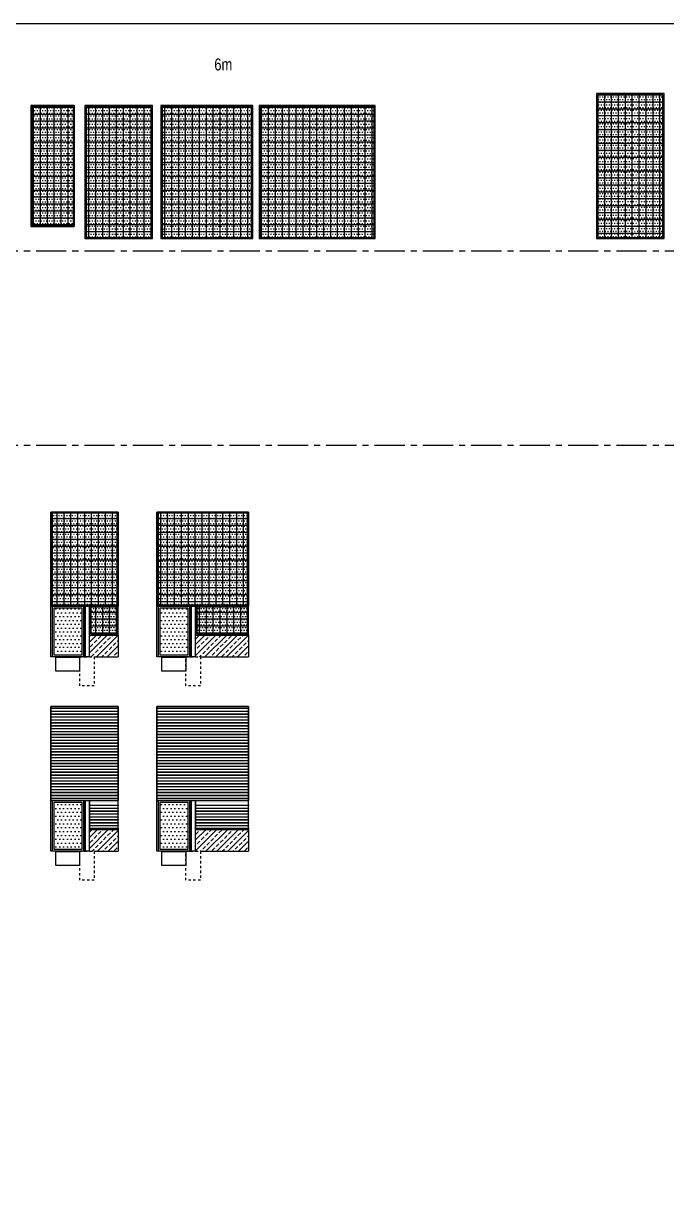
# Model space of a CAD drawing. Header units: metres. Extents: x -21 to 591, y -28 to 288.
# Drawn here: x 396.3 to 422.9, y 239.29 to 287.64 of the extents above; entities that cross this region are included whole.
import ezdxf

# ---------------------------------------------------------------- set-up
doc = ezdxf.new("R2010")
doc.units = ezdxf.units.M
doc.linetypes.add('CENTER', pattern=[2, 1.25, -0.25, 0.25, -0.25])
doc.linetypes.add('DASHED', pattern=[0.75, 0.5, -0.25])
doc.layers.add('m_panele', color=7, linetype='Continuous')
doc.styles.add('CDMSTYLE', font='CDMSIMPL', dxfattribs={"width": 0.8, "bigfont": 'CDMBIGPL'})
pattern_1 = [(90, (0.1, 1), (-0.28575, 6e-17), []), (180, (0.1, 1), (-6e-17, -0.28575), [])]
pattern_2 = [(0, (0.1, 1), (0.0555625, 0.111125), [0, -0.111125])]
pattern_3 = [(45, (-151.2667, -223.5827), (-0.2245064, 0.2245064), []), (45, (-151.0422, -223.5827), (-0.2245064, 0.2245064), [0.15875, -0.079375])]
pattern_4 = [(90, (0.1, 0.41), (-0.28575, 6e-17), []), (180, (0.1, 0.41), (-6e-17, -0.28575), [])]
pattern_5 = [(0, (0.1, 0.41), (0.0555625, 0.111125), [0, -0.111125])]
pattern_6 = [(90, (-1.5, 1.71), (-0.28575, 6e-17), []), (180, (-1.5, 1.71), (-6e-17, -0.28575), [])]
pattern_7 = [(0, (-1.5, 1.71), (0.0555625, 0.111125), [0, -0.111125])]
pattern_8 = [(0, (-147.98, -221.39), (0.079375, 0.15875), [0, -0.15875])]

# ---------------------------------------------------------------- blocks, each defined once
blk = doc.blocks.new('P_3_6_1')
at = {"layer": 'm_panele'}
h = blk.add_hatch(color=251, dxfattribs=at)
h.paths.add_polyline_path([(2.9, 6), (0.1, 6), (0.1, 0.5), (2.9, 0.5)])
h.paths.add_polyline_path([(0.15, 0.55), (0.15, 5.95), (2.85, 5.95), (2.85, 0.55)], flags=16)
h = blk.add_hatch(dxfattribs=at)
h.set_pattern_fill('ANSI37', color=251, scale=0.09, angle=45, style=0)
h.set_pattern_definition(pattern_1)
h.paths.add_polyline_path([(2.85, 0.55), (2.85, 5.95), (0.15, 5.95), (0.15, 0.55)])
h = blk.add_hatch(dxfattribs=at)
h.set_pattern_fill('DOTS', color=95, scale=0.07, style=0)
h.set_pattern_definition(pattern_2)
h.paths.add_polyline_path([(2.85, 0.55), (2.85, 5.95), (0.15, 5.95), (0.15, 0.55)])
at = {"layer": 'm_panele', "color": 251}
blk.add_lwpolyline([(0.1, 0.5), (2.9, 0.5), (2.9, 6), (0.1, 6), (0.1, 0.5)], dxfattribs=at)
blk.add_lwpolyline([(0.15, 0.55), (2.85, 0.55), (2.85, 5.95), (0.15, 5.95)], close=True, dxfattribs=at)
blk = doc.blocks.new('P_4_6_1')
at = {"layer": 'm_panele'}
h = blk.add_hatch(color=251, dxfattribs=at)
h.paths.add_polyline_path([(3.9, 6), (0.1, 6), (0.1, 0.5), (3.9, 0.5)])
h.paths.add_polyline_path([(0.15, 0.55), (0.15, 5.95), (3.85, 5.95), (3.85, 0.55)], flags=16)
h = blk.add_hatch(dxfattribs=at)
h.set_pattern_fill('ANSI37', color=251, scale=0.09, angle=45, style=0)
h.set_pattern_definition(pattern_1)
h.paths.add_polyline_path([(3.85, 5.95), (0.15, 5.95), (0.15, 0.55), (3.85, 0.55)])
h = blk.add_hatch(dxfattribs=at)
h.set_pattern_fill('DOTS', color=95, scale=0.07, style=0)
h.set_pattern_definition(pattern_2)
h.paths.add_polyline_path([(3.85, 5.95), (0.15, 5.95), (0.15, 0.55), (3.85, 0.55)])
at = {"layer": 'm_panele', "color": 251}
blk.add_lwpolyline([(0.1, 0.5), (3.9, 0.5), (3.9, 6), (0.1, 6), (0.1, 0.5)], dxfattribs=at)
blk.add_lwpolyline([(0.15, 0.55), (3.85, 0.55), (3.85, 5.95), (0.15, 5.95)], close=True, dxfattribs=at)
blk = doc.blocks.new('P_5_6_1')
at = {"layer": 'm_panele'}
h = blk.add_hatch(color=251, dxfattribs=at)
h.paths.add_polyline_path([(4.9, 6), (0.1, 6), (0.1, 0.5), (4.9, 0.5)])
h.paths.add_polyline_path([(4.85, 0.55), (0.15, 0.55), (0.15, 5.95), (4.85, 5.95)], flags=16)
h = blk.add_hatch(dxfattribs=at)
h.set_pattern_fill('ANSI37', color=251, scale=0.09, angle=45, style=0)
h.set_pattern_definition(pattern_1)
h.paths.add_polyline_path([(4.85, 5.95), (3.85, 5.95), (3.85, 0.55), (4.85, 0.55)])
h.paths.add_polyline_path([(3.85, 5.95), (0.15, 5.95), (0.15, 0.55), (3.85, 0.55)])
h = blk.add_hatch(dxfattribs=at)
h.set_pattern_fill('DOTS', color=95, scale=0.07, style=0)
h.set_pattern_definition(pattern_2)
h.paths.add_polyline_path([(4.85, 5.95), (3.85, 5.95), (3.85, 0.55), (4.85, 0.55)])
h.paths.add_polyline_path([(3.85, 5.95), (0.15, 5.95), (0.15, 0.55), (3.85, 0.55)])
at = {"layer": 'm_panele', "color": 251}
blk.add_lwpolyline([(0.1, 0.5), (4.9, 0.5), (4.9, 6), (0.1, 6), (0.1, 0.5)], dxfattribs=at)
blk.add_lwpolyline([(0.15, 0.55), (4.85, 0.55), (4.85, 5.95), (0.15, 5.95)], close=True, dxfattribs=at)
blk = doc.blocks.new('P_2_6_1')
at = {"layer": 'm_panele'}
h = blk.add_hatch(color=251, dxfattribs=at)
h.paths.add_polyline_path([(1.9, 6), (0.1, 6), (0.1, 1), (1.9, 1)])
h.paths.add_polyline_path([(0.15, 1.05), (0.15, 5.95), (1.85, 5.95), (1.85, 1.05)], flags=16)
h = blk.add_hatch(dxfattribs=at)
h.set_pattern_fill('DOTS', color=95, scale=0.07, style=0)
h.set_pattern_definition([(0, (0.1, 1), (0.0555625, 0.111125), [0, -0.111125])])
h.paths.add_polyline_path([(1.85, 5.95), (0.15, 5.95), (0.15, 1.05), (1.85, 1.05)])
h = blk.add_hatch(dxfattribs=at)
h.set_pattern_fill('ANSI37', color=251, scale=0.09, angle=45, style=0)
h.set_pattern_definition([(90, (0.1, 1), (-0.28575, 6e-17), []), (180, (0.1, 1), (-6e-17, -0.28575), [])])
h.paths.add_polyline_path([(1.85, 5.95), (0.15, 5.95), (0.15, 1.05), (1.85, 1.05)])
at = {"layer": 'm_panele', "color": 251}
for p, q in [((1.85, 5.95), (0.15, 5.95)), ((0.15, 5.95), (0.15, 1.05)), ((1.85, 5.95), (1.85, 1.05)), ((1.9, 6), (1.9, 1)), ((0.15, 1.05), (1.85, 1.05))]:
    blk.add_line(p, q, dxfattribs=at)
for points in [[(1.9, 6), (0.1, 6), (0.1, 1)], [(0.1, 1), (1.9, 1)]]:
    blk.add_lwpolyline(points, dxfattribs=at)
blk = doc.blocks.new('DZ_3_6_1')
at = {"layer": 'm_panele'}
h = blk.add_hatch(color=251, dxfattribs=at)
h.paths.add_polyline_path([(2.892, 6), (0.1, 6), (0.1, 2.11), (2.892, 2.11)])
h.paths.add_polyline_path([(2.842, 2.16), (0.15, 2.16), (0.15, 5.95), (2.842, 5.95)], flags=16)
h = blk.add_hatch(dxfattribs=at)
h.set_pattern_fill('ANSI37', color=251, scale=0.09, angle=45, style=0)
h.set_pattern_definition(pattern_6)
h.paths.add_polyline_path([(2.842, 5.95), (0.15, 5.95), (0.15, 2.16), (2.842, 2.16)])
h = blk.add_hatch(dxfattribs=at)
h.set_pattern_fill('DOTS', color=95, scale=0.07, style=0)
h.set_pattern_definition(pattern_7)
h.paths.add_polyline_path([(2.842, 5.95), (0.15, 5.95), (0.15, 2.16), (2.842, 2.16)])
at = {"layer": 'm_panele', "linetype": 'Continuous', "lineweight": 25}
h = blk.add_hatch(dxfattribs=at)
h.set_pattern_fill('DOTS', color=95, scale=0.1)
h.set_pattern_definition(pattern_8)
h.paths.add_polyline_path([(1.385, 2.04), (0.235, 2.04), (0.235, 1.13), (1.385, 1.13)])
h.paths.add_polyline_path([(1.385, 1.06), (0.235, 1.06), (0.235, 0.08), (1.385, 0.08)])
at = {"layer": 'm_panele'}
h = blk.add_hatch(color=251, dxfattribs=at)
h.paths.add_polyline_path([(2.892, 2.11), (1.7, 2.11), (1.7, 0.91), (2.892, 0.91)])
h.paths.add_polyline_path([(2.842, 0.96), (1.75, 0.96), (1.75, 2.06), (2.842, 2.06)], flags=16)
h = blk.add_hatch(dxfattribs=at)
h.set_pattern_fill('ANSI37', color=251, scale=0.09, angle=45, style=0)
h.set_pattern_definition(pattern_4)
h.paths.add_polyline_path([(2.842, 2.06), (1.75, 2.06), (1.75, 0.96), (2.842, 0.96)])
h = blk.add_hatch(dxfattribs=at)
h.set_pattern_fill('DOTS', color=95, scale=0.07, style=0)
h.set_pattern_definition(pattern_5)
h.paths.add_polyline_path([(2.842, 2.06), (1.75, 2.06), (1.75, 0.96), (2.842, 0.96)])
h = blk.add_hatch(dxfattribs=at)
h.set_pattern_fill('ANSI33', color=8, scale=0.05, style=0)
h.set_pattern_definition(pattern_3)
h.paths.add_polyline_path([(2.892, 0.91), (1.7, 0.91), (1.7, 0.01), (1.238, 0.01), (4.03, 0.01), (2.892, 0.01)])
at = {"layer": 'm_panele', "color": 8, "lineweight": 25}
blk.add_line((2.892, 0.91), (2.892, 0.01), dxfattribs=at)
at = {"layer": 'm_panele', "color": 8}
blk.add_line((1.9, 0.01), (2.892, 0.01), dxfattribs=at)
blk.add_line((1.9, 0.01), (2.892, 0.01), dxfattribs=at)
at = {"layer": 'm_panele', "color": 251}
for points in [[(0.1, 2.11), (2.892, 2.11), (2.892, 6), (0.1, 6), (0.1, 2.11)], [(1.7, 0.91), (2.892, 0.91), (2.892, 2.11), (1.7, 2.11), (1.7, 0.91)]]:
    blk.add_lwpolyline(points, dxfattribs=at)
for points in [[(0.1, 6), (2.892, 6), (2.892, 2.11), (0.1, 2.11)], [(0.15, 2.16), (2.842, 2.16), (2.842, 5.95), (0.15, 5.95)], [(1.75, 0.96), (2.842, 0.96), (2.842, 2.06), (1.75, 2.06)]]:
    blk.add_lwpolyline(points, close=True, dxfattribs=at)
at = {"layer": 'm_panele', "color": 1, "linetype": 'Continuous', "lineweight": 25}
for points in [[(0.1, 2.11), (1.52, 2.11), (1.52, 0.01), (0.1, 0.01)], [(0.165, 2.11), (1.455, 2.11), (1.455, 0.01), (0.165, 0.01)], [(0.235, 2.04), (1.385, 2.04), (1.385, 0.08), (0.235, 0.08)], [(1.455, 0.01), (1.52, 0.01), (1.52, 2.11), (1.455, 2.11)], [(1.52, 2.11), (1.68, 2.11), (1.68, 0.01), (1.52, 0.01)], [(0.31, 0), (1.29, 0), (1.29, -0.58), (0.31, -0.58)]]:
    blk.add_lwpolyline(points, close=True, dxfattribs=at)
at = {"layer": 'm_panele', "color": 1, "linetype": 'DASHED', "ltscale": 0.005}
blk.add_lwpolyline([(1.3, 0.01), (1.9, 0.01), (1.9, -1.19), (1.3, -1.19)], close=True, dxfattribs=at)
blk = doc.blocks.new('DZ_3_6_2')
at = {"layer": 'm_panele'}
for points in [[(2.892, 5.91), (2.892, 5.93), (0.1, 5.93), (0.1, 5.91)], [(2.892, 5.79), (2.892, 5.81), (0.1, 5.81), (0.1, 5.79)], [(2.892, 5.67), (2.892, 5.69), (0.1, 5.69), (0.1, 5.67)], [(2.892, 5.55), (2.892, 5.57), (0.1, 5.57), (0.1, 5.55)], [(2.892, 5.43), (2.892, 5.45), (0.1, 5.45), (0.1, 5.43)], [(2.892, 5.31), (2.892, 5.33), (0.1, 5.33), (0.1, 5.31)], [(2.892, 5.19), (2.892, 5.21), (0.1, 5.21), (0.1, 5.19)], [(2.892, 5.07), (2.892, 5.09), (0.1, 5.09), (0.1, 5.07)], [(2.892, 4.95), (2.892, 4.97), (0.1, 4.97), (0.1, 4.95)], [(2.892, 4.83), (2.892, 4.85), (0.1, 4.85), (0.1, 4.83)], [(2.892, 4.71), (2.892, 4.73), (0.1, 4.73), (0.1, 4.71)], [(2.892, 4.59), (2.892, 4.61), (0.1, 4.61), (0.1, 4.59)], [(2.892, 4.47), (2.892, 4.49), (0.1, 4.49), (0.1, 4.47)], [(2.892, 4.35), (2.892, 4.37), (0.1, 4.37), (0.1, 4.35)], [(2.892, 4.23), (2.892, 4.25), (0.1, 4.25), (0.1, 4.23)], [(2.892, 4.11), (2.892, 4.13), (0.1, 4.13), (0.1, 4.11)], [(2.892, 3.99), (2.892, 4.01), (0.1, 4.01), (0.1, 3.99)], [(2.892, 3.87), (2.892, 3.89), (0.1, 3.89), (0.1, 3.87)], [(2.892, 3.75), (2.892, 3.77), (0.1, 3.77), (0.1, 3.75)], [(2.892, 3.63), (2.892, 3.65), (0.1, 3.65), (0.1, 3.63)], [(2.892, 3.51), (2.892, 3.53), (0.1, 3.53), (0.1, 3.51)], [(2.892, 3.39), (2.892, 3.41), (0.1, 3.41), (0.1, 3.39)], [(2.892, 3.27), (2.892, 3.29), (0.1, 3.29), (0.1, 3.27)], [(2.892, 3.15), (2.892, 3.17), (0.1, 3.17), (0.1, 3.15)], [(2.892, 3.03), (2.892, 3.05), (0.1, 3.05), (0.1, 3.03)], [(2.892, 2.91), (2.892, 2.93), (0.1, 2.93), (0.1, 2.91)], [(2.892, 2.79), (2.892, 2.81), (0.1, 2.81), (0.1, 2.79)], [(2.892, 2.67), (2.892, 2.69), (0.1, 2.69), (0.1, 2.67)], [(2.892, 2.55), (2.892, 2.57), (0.1, 2.57), (0.1, 2.55)], [(2.892, 2.43), (2.892, 2.45), (0.1, 2.45), (0.1, 2.43)], [(2.892, 2.31), (2.892, 2.33), (0.1, 2.33), (0.1, 2.31)], [(2.892, 2.19), (2.892, 2.21), (0.1, 2.21), (0.1, 2.19)], [(2.892, 2.02), (2.892, 2.04), (1.7, 2.04), (1.7, 2.02)], [(2.892, 1.9), (2.892, 1.92), (1.7, 1.92), (1.7, 1.9)], [(2.892, 1.78), (2.892, 1.8), (1.7, 1.8), (1.7, 1.78)], [(2.892, 1.66), (2.892, 1.68), (1.7, 1.68), (1.7, 1.66)], [(2.892, 1.54), (2.892, 1.56), (1.7, 1.56), (1.7, 1.54)], [(2.892, 1.42), (2.892, 1.44), (1.7, 1.44), (1.7, 1.42)], [(2.892, 1.3), (2.892, 1.32), (1.7, 1.32), (1.7, 1.3)], [(2.892, 1.18), (2.892, 1.2), (1.7, 1.2), (1.7, 1.18)], [(2.892, 1.06), (2.892, 1.08), (1.7, 1.08), (1.7, 1.06)], [(2.892, 0.94), (2.892, 0.96), (1.7, 0.96), (1.7, 0.94)]]:
    blk.add_hatch(color=7, dxfattribs=at).paths.add_polyline_path(points)
at = {"layer": 'm_panele', "linetype": 'Continuous', "lineweight": 25}
h = blk.add_hatch(dxfattribs=at)
h.set_pattern_fill('DOTS', color=95, scale=0.1)
h.set_pattern_definition(pattern_8)
h.paths.add_polyline_path([(1.385, 2.04), (0.235, 2.04), (0.235, 1.13), (1.385, 1.13)])
h.paths.add_polyline_path([(1.385, 1.06), (0.235, 1.06), (0.235, 0.08), (1.385, 0.08)])
at = {"layer": 'm_panele'}
h = blk.add_hatch(dxfattribs=at)
h.set_pattern_fill('ANSI33', color=8, scale=0.05, style=0)
h.set_pattern_definition(pattern_3)
h.paths.add_polyline_path([(2.892, 0.91), (1.7, 0.91), (1.7, 0.01), (1.9, 0.01), (4.692, 0.01), (2.892, 0.01)])
at = {"layer": 'm_panele', "color": 8, "lineweight": 25}
blk.add_line((2.892, 0.91), (2.892, 0.01), dxfattribs=at)
at = {"layer": 'm_panele', "color": 8}
blk.add_line((1.9, 0.01), (2.892, 0.01), dxfattribs=at)
blk.add_line((1.9, 0.01), (2.892, 0.01), dxfattribs=at)
at = {"layer": 'm_panele', "color": 251}
for points in [[(0.1, 2.11), (2.892, 2.11), (2.892, 6), (0.1, 6), (0.1, 2.11)], [(1.7, 0.91), (2.892, 0.91), (2.892, 2.11), (1.7, 2.11), (1.7, 0.91)]]:
    blk.add_lwpolyline(points, dxfattribs=at)
blk.add_lwpolyline([(0.1, 6), (2.892, 6), (2.892, 2.11), (0.1, 2.11)], close=True, dxfattribs=at)
at = {"layer": 'm_panele', "color": 7}
for points in [[(0.1, 5.93), (2.892, 5.93), (2.892, 5.91), (0.1, 5.91)], [(0.1, 5.81), (2.892, 5.81), (2.892, 5.79), (0.1, 5.79)], [(0.1, 5.69), (2.892, 5.69), (2.892, 5.67), (0.1, 5.67)], [(0.1, 5.57), (2.892, 5.57), (2.892, 5.55), (0.1, 5.55)], [(0.1, 5.45), (2.892, 5.45), (2.892, 5.43), (0.1, 5.43)], [(0.1, 5.33), (2.892, 5.33), (2.892, 5.31), (0.1, 5.31)], [(0.1, 5.21), (2.892, 5.21), (2.892, 5.19), (0.1, 5.19)], [(0.1, 5.09), (2.892, 5.09), (2.892, 5.07), (0.1, 5.07)], [(0.1, 4.97), (2.892, 4.97), (2.892, 4.95), (0.1, 4.95)], [(0.1, 4.85), (2.892, 4.85), (2.892, 4.83), (0.1, 4.83)], [(0.1, 4.73), (2.892, 4.73), (2.892, 4.71), (0.1, 4.71)], [(0.1, 4.61), (2.892, 4.61), (2.892, 4.59), (0.1, 4.59)], [(0.1, 4.49), (2.892, 4.49), (2.892, 4.47), (0.1, 4.47)], [(0.1, 4.37), (2.892, 4.37), (2.892, 4.35), (0.1, 4.35)], [(0.1, 4.25), (2.892, 4.25), (2.892, 4.23), (0.1, 4.23)], [(0.1, 4.13), (2.892, 4.13), (2.892, 4.11), (0.1, 4.11)], [(0.1, 4.01), (2.892, 4.01), (2.892, 3.99), (0.1, 3.99)], [(0.1, 3.89), (2.892, 3.89), (2.892, 3.87), (0.1, 3.87)], [(0.1, 3.77), (2.892, 3.77), (2.892, 3.75), (0.1, 3.75)], [(0.1, 3.65), (2.892, 3.65), (2.892, 3.63), (0.1, 3.63)], [(0.1, 3.53), (2.892, 3.53), (2.892, 3.51), (0.1, 3.51)], [(0.1, 3.41), (2.892, 3.41), (2.892, 3.39), (0.1, 3.39)], [(0.1, 3.29), (2.892, 3.29), (2.892, 3.27), (0.1, 3.27)], [(0.1, 3.17), (2.892, 3.17), (2.892, 3.15), (0.1, 3.15)], [(0.1, 3.05), (2.892, 3.05), (2.892, 3.03), (0.1, 3.03)], [(0.1, 2.93), (2.892, 2.93), (2.892, 2.91), (0.1, 2.91)], [(0.1, 2.81), (2.892, 2.81), (2.892, 2.79), (0.1, 2.79)], [(0.1, 2.69), (2.892, 2.69), (2.892, 2.67), (0.1, 2.67)], [(0.1, 2.57), (2.892, 2.57), (2.892, 2.55), (0.1, 2.55)], [(0.1, 2.45), (2.892, 2.45), (2.892, 2.43), (0.1, 2.43)], [(0.1, 2.33), (2.892, 2.33), (2.892, 2.31), (0.1, 2.31)], [(0.1, 2.21), (2.892, 2.21), (2.892, 2.19), (0.1, 2.19)]]:
    blk.add_lwpolyline(points, close=True, dxfattribs=at)
at = {"layer": 'm_panele', "color": 1, "linetype": 'Continuous', "lineweight": 25}
for points in [[(0.1, 2.11), (1.52, 2.11), (1.52, 0.01), (0.1, 0.01)], [(0.165, 2.11), (1.455, 2.11), (1.455, 0.01), (0.165, 0.01)], [(0.235, 2.04), (1.385, 2.04), (1.385, 0.08), (0.235, 0.08)], [(1.455, 0.01), (1.52, 0.01), (1.52, 2.11), (1.455, 2.11)], [(1.52, 2.11), (1.68, 2.11), (1.68, 0.01), (1.52, 0.01)], [(0.31, 0), (1.29, 0), (1.29, -0.58), (0.31, -0.58)]]:
    blk.add_lwpolyline(points, close=True, dxfattribs=at)
at = {"layer": 'm_panele', "color": 7}
for points in [[(1.7, 1.92), (2.892, 1.92), (2.892, 1.9), (1.7, 1.9)], [(1.7, 1.8), (2.892, 1.8), (2.892, 1.78), (1.7, 1.78)], [(1.7, 1.68), (2.892, 1.68), (2.892, 1.66), (1.7, 1.66)], [(1.7, 1.56), (2.892, 1.56), (2.892, 1.54), (1.7, 1.54)], [(1.7, 1.44), (2.892, 1.44), (2.892, 1.42), (1.7, 1.42)], [(1.7, 1.32), (2.892, 1.32), (2.892, 1.3), (1.7, 1.3)], [(1.7, 1.2), (2.892, 1.2), (2.892, 1.18), (1.7, 1.18)], [(1.7, 1.08), (2.892, 1.08), (2.892, 1.06), (1.7, 1.06)], [(1.7, 0.96), (2.892, 0.96), (2.892, 0.94), (1.7, 0.94)]]:
    blk.add_lwpolyline(points, dxfattribs=at)
at = {"layer": 'm_panele', "color": 1, "linetype": 'DASHED', "ltscale": 0.005}
blk.add_lwpolyline([(1.3, 0.01), (1.9, 0.01), (1.9, -1.19), (1.3, -1.19)], close=True, dxfattribs=at)
blk = doc.blocks.new('DZ_4_6_1')
at = {"layer": 'm_panele'}
h = blk.add_hatch(color=251, dxfattribs=at)
h.paths.add_polyline_path([(3.892, 6), (0.1, 6), (0.1, 2.11), (3.892, 2.11)])
h.paths.add_polyline_path([(3.842, 2.16), (0.15, 2.16), (0.15, 5.95), (3.842, 5.95)], flags=16)
h = blk.add_hatch(color=251, dxfattribs=at)
h.paths.add_polyline_path([(3.892, 6), (0.1, 6), (0.1, 2.11), (3.892, 2.11)])
h.paths.add_polyline_path([(3.842, 2.16), (0.15, 2.16), (0.15, 5.95), (3.842, 5.95)], flags=16)
h = blk.add_hatch(dxfattribs=at)
h.set_pattern_fill('ANSI37', color=251, scale=0.09, angle=45, style=0)
h.set_pattern_definition(pattern_6)
h.paths.add_polyline_path([(3.842, 5.95), (0.15, 5.95), (0.15, 2.16), (3.842, 2.16)])
h = blk.add_hatch(dxfattribs=at)
h.set_pattern_fill('DOTS', color=95, scale=0.07, style=0)
h.set_pattern_definition(pattern_7)
h.paths.add_polyline_path([(3.842, 5.95), (0.15, 5.95), (0.15, 2.16), (3.842, 2.16)])
h = blk.add_hatch(dxfattribs=at)
h.set_pattern_fill('ANSI37', color=251, scale=0.09, angle=45, style=0)
h.set_pattern_definition(pattern_6)
h.paths.add_polyline_path([(3.842, 5.95), (0.15, 5.95), (0.15, 2.16), (3.842, 2.16)])
h = blk.add_hatch(dxfattribs=at)
h.set_pattern_fill('DOTS', color=95, scale=0.07, style=0)
h.set_pattern_definition(pattern_7)
h.paths.add_polyline_path([(3.842, 5.95), (0.15, 5.95), (0.15, 2.16), (3.842, 2.16)])
at = {"layer": 'm_panele', "linetype": 'Continuous', "lineweight": 25}
h = blk.add_hatch(dxfattribs=at)
h.set_pattern_fill('DOTS', color=95, scale=0.1)
h.set_pattern_definition(pattern_8)
h.paths.add_polyline_path([(1.385, 2.04), (0.235, 2.04), (0.235, 1.13), (1.385, 1.13)])
h.paths.add_polyline_path([(1.385, 1.06), (0.235, 1.06), (0.235, 0.08), (1.385, 0.08)])
h = blk.add_hatch(dxfattribs=at)
h.set_pattern_fill('DOTS', color=95, scale=0.1)
h.set_pattern_definition(pattern_8)
h.paths.add_polyline_path([(1.385, 2.04), (0.235, 2.04), (0.235, 1.13), (1.385, 1.13)])
h.paths.add_polyline_path([(1.385, 1.06), (0.235, 1.06), (0.235, 0.08), (1.385, 0.08)])
at = {"layer": 'm_panele'}
h = blk.add_hatch(color=251, dxfattribs=at)
h.paths.add_polyline_path([(3.892, 2.11), (1.7, 2.11), (1.7, 0.91), (3.892, 0.91)])
h.paths.add_polyline_path([(3.842, 0.96), (1.75, 0.96), (1.75, 2.06), (3.842, 2.06)], flags=16)
h = blk.add_hatch(color=251, dxfattribs=at)
h.paths.add_polyline_path([(3.892, 2.11), (1.7, 2.11), (1.7, 0.91), (3.892, 0.91)])
h.paths.add_polyline_path([(3.842, 0.96), (1.75, 0.96), (1.75, 2.06), (3.842, 2.06)], flags=16)
h = blk.add_hatch(dxfattribs=at)
h.set_pattern_fill('ANSI37', color=251, scale=0.09, angle=45, style=0)
h.set_pattern_definition(pattern_4)
h.paths.add_polyline_path([(3.842, 2.06), (1.75, 2.06), (1.75, 0.96), (3.842, 0.96)])
h = blk.add_hatch(dxfattribs=at)
h.set_pattern_fill('DOTS', color=95, scale=0.07, style=0)
h.set_pattern_definition(pattern_5)
h.paths.add_polyline_path([(3.842, 2.06), (1.75, 2.06), (1.75, 0.96), (3.842, 0.96)])
h = blk.add_hatch(dxfattribs=at)
h.set_pattern_fill('ANSI37', color=251, scale=0.09, angle=45, style=0)
h.set_pattern_definition(pattern_4)
h.paths.add_polyline_path([(3.842, 2.06), (1.75, 2.06), (1.75, 0.96), (3.842, 0.96)])
h = blk.add_hatch(dxfattribs=at)
h.set_pattern_fill('DOTS', color=95, scale=0.07, style=0)
h.set_pattern_definition(pattern_5)
h.paths.add_polyline_path([(3.842, 2.06), (1.75, 2.06), (1.75, 0.96), (3.842, 0.96)])
h = blk.add_hatch(dxfattribs=at)
h.set_pattern_fill('ANSI33', color=8, scale=0.05, style=0)
h.set_pattern_definition(pattern_3)
h.paths.add_polyline_path([(3.892, 0.91), (1.7, 0.91), (1.7, 0.01), (1.9, 0.01), (4.692, 0.01), (3.892, 0.01)])
h = blk.add_hatch(dxfattribs=at)
h.set_pattern_fill('ANSI33', color=8, scale=0.05, style=0)
h.set_pattern_definition(pattern_3)
h.paths.add_polyline_path([(3.892, 0.91), (1.7, 0.91), (1.7, 0.01), (1.9, 0.01), (4.692, 0.01), (3.892, 0.01)])
at = {"layer": 'm_panele', "color": 8, "lineweight": 25}
blk.add_line((3.892, 0.91), (3.892, 0.01), dxfattribs=at)
blk.add_line((3.892, 0.91), (3.892, 0.01), dxfattribs=at)
at = {"layer": 'm_panele', "color": 8}
blk.add_line((1.9, 0.01), (3.892, 0.01), dxfattribs=at)
blk.add_line((1.9, 0.01), (3.892, 0.01), dxfattribs=at)
blk.add_line((1.9, 0.01), (3.892, 0.01), dxfattribs=at)
blk.add_line((1.9, 0.01), (3.892, 0.01), dxfattribs=at)
at = {"layer": 'm_panele', "color": 251}
for points in [[(0.1, 2.11), (3.892, 2.11), (3.892, 6), (0.1, 6), (0.1, 2.11)], [(0.1, 2.11), (3.892, 2.11), (3.892, 6), (0.1, 6), (0.1, 2.11)], [(1.7, 0.91), (3.892, 0.91), (3.892, 2.11), (1.7, 2.11), (1.7, 0.91)], [(1.7, 0.91), (3.892, 0.91), (3.892, 2.11), (1.7, 2.11), (1.7, 0.91)]]:
    blk.add_lwpolyline(points, dxfattribs=at)
for points in [[(0.1, 6), (3.892, 6), (3.892, 2.11), (0.1, 2.11)], [(0.1, 6), (3.892, 6), (3.892, 2.11), (0.1, 2.11)], [(0.15, 2.16), (3.842, 2.16), (3.842, 5.95), (0.15, 5.95)], [(0.15, 2.16), (3.842, 2.16), (3.842, 5.95), (0.15, 5.95)], [(1.75, 0.96), (3.842, 0.96), (3.842, 2.06), (1.75, 2.06)], [(1.75, 0.96), (3.842, 0.96), (3.842, 2.06), (1.75, 2.06)]]:
    blk.add_lwpolyline(points, close=True, dxfattribs=at)
at = {"layer": 'm_panele', "color": 1, "linetype": 'Continuous', "lineweight": 25}
for points in [[(0.1, 2.11), (1.52, 2.11), (1.52, 0.01), (0.1, 0.01)], [(0.1, 2.11), (1.52, 2.11), (1.52, 0.01), (0.1, 0.01)], [(0.165, 2.11), (1.455, 2.11), (1.455, 0.01), (0.165, 0.01)], [(0.165, 2.11), (1.455, 2.11), (1.455, 0.01), (0.165, 0.01)], [(0.235, 2.04), (1.385, 2.04), (1.385, 0.08), (0.235, 0.08)], [(0.235, 2.04), (1.385, 2.04), (1.385, 0.08), (0.235, 0.08)], [(1.455, 0.01), (1.52, 0.01), (1.52, 2.11), (1.455, 2.11)], [(1.455, 0.01), (1.52, 0.01), (1.52, 2.11), (1.455, 2.11)], [(1.52, 2.11), (1.68, 2.11), (1.68, 0.01), (1.52, 0.01)], [(1.52, 2.11), (1.68, 2.11), (1.68, 0.01), (1.52, 0.01)], [(0.31, 0), (1.29, 0), (1.29, -0.58), (0.31, -0.58)], [(0.31, 0), (1.29, 0), (1.29, -0.58), (0.31, -0.58)]]:
    blk.add_lwpolyline(points, close=True, dxfattribs=at)
at = {"layer": 'm_panele', "color": 1, "linetype": 'DASHED', "ltscale": 0.005}
blk.add_lwpolyline([(1.3, 0.01), (1.9, 0.01), (1.9, -1.19), (1.3, -1.19)], close=True, dxfattribs=at)
blk.add_lwpolyline([(1.3, 0.01), (1.9, 0.01), (1.9, -1.19), (1.3, -1.19)], close=True, dxfattribs=at)
blk = doc.blocks.new('DZ_4_6_2')
at = {"layer": 'm_panele'}
for points in [[(3.892, 5.91), (3.892, 5.93), (0.1, 5.93), (0.1, 5.91)], [(3.892, 5.79), (3.892, 5.81), (0.1, 5.81), (0.1, 5.79)], [(3.892, 5.67), (3.892, 5.69), (0.1, 5.69), (0.1, 5.67)], [(3.892, 5.55), (3.892, 5.57), (0.1, 5.57), (0.1, 5.55)], [(3.892, 5.43), (3.892, 5.45), (0.1, 5.45), (0.1, 5.43)], [(3.892, 5.31), (3.892, 5.33), (0.1, 5.33), (0.1, 5.31)], [(3.892, 5.19), (3.892, 5.21), (0.1, 5.21), (0.1, 5.19)], [(3.892, 5.07), (3.892, 5.09), (0.1, 5.09), (0.1, 5.07)], [(3.892, 4.95), (3.892, 4.97), (0.1, 4.97), (0.1, 4.95)], [(3.892, 4.83), (3.892, 4.85), (0.1, 4.85), (0.1, 4.83)], [(3.892, 4.71), (3.892, 4.73), (0.1, 4.73), (0.1, 4.71)], [(3.892, 4.59), (3.892, 4.61), (0.1, 4.61), (0.1, 4.59)], [(3.892, 4.47), (3.892, 4.49), (0.1, 4.49), (0.1, 4.47)], [(3.892, 4.35), (3.892, 4.37), (0.1, 4.37), (0.1, 4.35)], [(3.892, 4.23), (3.892, 4.25), (0.1, 4.25), (0.1, 4.23)], [(3.892, 4.11), (3.892, 4.13), (0.1, 4.13), (0.1, 4.11)], [(3.892, 3.99), (3.892, 4.01), (0.1, 4.01), (0.1, 3.99)], [(3.892, 3.87), (3.892, 3.89), (0.1, 3.89), (0.1, 3.87)], [(3.892, 3.75), (3.892, 3.77), (0.1, 3.77), (0.1, 3.75)], [(3.892, 3.63), (3.892, 3.65), (0.1, 3.65), (0.1, 3.63)], [(3.892, 3.51), (3.892, 3.53), (0.1, 3.53), (0.1, 3.51)], [(3.892, 3.39), (3.892, 3.41), (0.1, 3.41), (0.1, 3.39)], [(3.892, 3.27), (3.892, 3.29), (0.1, 3.29), (0.1, 3.27)], [(3.892, 3.15), (3.892, 3.17), (0.1, 3.17), (0.1, 3.15)], [(3.892, 3.03), (3.892, 3.05), (0.1, 3.05), (0.1, 3.03)], [(3.892, 2.91), (3.892, 2.93), (0.1, 2.93), (0.1, 2.91)], [(3.892, 2.79), (3.892, 2.81), (0.1, 2.81), (0.1, 2.79)], [(3.892, 2.67), (3.892, 2.69), (0.1, 2.69), (0.1, 2.67)], [(3.892, 2.55), (3.892, 2.57), (0.1, 2.57), (0.1, 2.55)], [(3.892, 2.43), (3.892, 2.45), (0.1, 2.45), (0.1, 2.43)], [(3.892, 2.31), (3.892, 2.33), (0.1, 2.33), (0.1, 2.31)], [(3.892, 2.19), (3.892, 2.21), (0.1, 2.21), (0.1, 2.19)], [(3.892, 2.02), (3.892, 2.04), (1.7, 2.04), (1.7, 2.02)], [(1.7, 1.92), (1.7, 1.9), (3.892, 1.9), (3.892, 1.92)], [(1.7, 1.8), (1.7, 1.78), (3.892, 1.78), (3.892, 1.8)], [(1.7, 1.68), (1.7, 1.66), (3.892, 1.66), (3.892, 1.68)], [(1.7, 1.56), (1.7, 1.54), (3.892, 1.54), (3.892, 1.56)], [(1.7, 1.44), (1.7, 1.42), (3.892, 1.42), (3.892, 1.44)], [(1.7, 1.32), (1.7, 1.3), (3.892, 1.3), (3.892, 1.32)], [(1.7, 1.2), (1.7, 1.18), (3.892, 1.18), (3.892, 1.2)], [(1.7, 1.08), (1.7, 1.06), (3.892, 1.06), (3.892, 1.08)], [(1.7, 0.96), (1.7, 0.94), (3.892, 0.94), (3.892, 0.96)]]:
    blk.add_hatch(color=7, dxfattribs=at).paths.add_polyline_path(points)
at = {"layer": 'm_panele', "linetype": 'Continuous', "lineweight": 25}
h = blk.add_hatch(dxfattribs=at)
h.set_pattern_fill('DOTS', color=95, scale=0.1)
h.set_pattern_definition(pattern_8)
h.paths.add_polyline_path([(1.385, 2.04), (0.235, 2.04), (0.235, 1.13), (1.385, 1.13)])
h.paths.add_polyline_path([(1.385, 1.06), (0.235, 1.06), (0.235, 0.08), (1.385, 0.08)])
at = {"layer": 'm_panele'}
h = blk.add_hatch(dxfattribs=at)
h.set_pattern_fill('ANSI33', color=8, scale=0.05, style=0)
h.set_pattern_definition(pattern_3)
h.paths.add_polyline_path([(3.892, 0.91), (1.7, 0.91), (1.7, 0.01), (1.9, 0.01), (4.692, 0.01), (3.892, 0.01)])
at = {"layer": 'm_panele', "color": 8, "lineweight": 25}
blk.add_line((3.892, 0.91), (3.892, 0.01), dxfattribs=at)
at = {"layer": 'm_panele', "color": 8}
blk.add_line((1.9, 0.01), (3.892, 0.01), dxfattribs=at)
blk.add_line((1.9, 0.01), (3.892, 0.01), dxfattribs=at)
at = {"layer": 'm_panele', "color": 251}
for points in [[(0.1, 2.11), (3.892, 2.11), (3.892, 6), (0.1, 6), (0.1, 2.11)], [(1.7, 0.91), (3.892, 0.91), (3.892, 2.11), (1.7, 2.11), (1.7, 0.91)]]:
    blk.add_lwpolyline(points, dxfattribs=at)
blk.add_lwpolyline([(0.1, 6), (3.892, 6), (3.892, 2.11), (0.1, 2.11)], close=True, dxfattribs=at)
at = {"layer": 'm_panele', "color": 7}
for points in [[(0.1, 5.93), (3.892, 5.93), (3.892, 5.91), (0.1, 5.91)], [(0.1, 5.81), (3.892, 5.81), (3.892, 5.79), (0.1, 5.79)], [(0.1, 5.69), (3.892, 5.69), (3.892, 5.67), (0.1, 5.67)], [(0.1, 5.57), (3.892, 5.57), (3.892, 5.55), (0.1, 5.55)], [(0.1, 5.45), (3.892, 5.45), (3.892, 5.43), (0.1, 5.43)], [(0.1, 5.33), (3.892, 5.33), (3.892, 5.31), (0.1, 5.31)], [(0.1, 5.21), (3.892, 5.21), (3.892, 5.19), (0.1, 5.19)], [(0.1, 5.09), (3.892, 5.09), (3.892, 5.07), (0.1, 5.07)], [(0.1, 4.97), (3.892, 4.97), (3.892, 4.95), (0.1, 4.95)], [(0.1, 4.85), (3.892, 4.85), (3.892, 4.83), (0.1, 4.83)], [(0.1, 4.73), (3.892, 4.73), (3.892, 4.71), (0.1, 4.71)], [(0.1, 4.61), (3.892, 4.61), (3.892, 4.59), (0.1, 4.59)], [(0.1, 4.49), (3.892, 4.49), (3.892, 4.47), (0.1, 4.47)], [(0.1, 4.37), (3.892, 4.37), (3.892, 4.35), (0.1, 4.35)], [(0.1, 4.25), (3.892, 4.25), (3.892, 4.23), (0.1, 4.23)], [(0.1, 4.13), (3.892, 4.13), (3.892, 4.11), (0.1, 4.11)], [(0.1, 4.01), (3.892, 4.01), (3.892, 3.99), (0.1, 3.99)], [(0.1, 3.89), (3.892, 3.89), (3.892, 3.87), (0.1, 3.87)], [(0.1, 3.77), (3.892, 3.77), (3.892, 3.75), (0.1, 3.75)], [(0.1, 3.65), (3.892, 3.65), (3.892, 3.63), (0.1, 3.63)], [(0.1, 3.53), (3.892, 3.53), (3.892, 3.51), (0.1, 3.51)], [(0.1, 3.41), (3.892, 3.41), (3.892, 3.39), (0.1, 3.39)], [(0.1, 3.29), (3.892, 3.29), (3.892, 3.27), (0.1, 3.27)], [(0.1, 3.17), (3.892, 3.17), (3.892, 3.15), (0.1, 3.15)], [(0.1, 3.05), (3.892, 3.05), (3.892, 3.03), (0.1, 3.03)], [(0.1, 2.93), (3.892, 2.93), (3.892, 2.91), (0.1, 2.91)], [(0.1, 2.81), (3.892, 2.81), (3.892, 2.79), (0.1, 2.79)], [(0.1, 2.69), (3.892, 2.69), (3.892, 2.67), (0.1, 2.67)], [(0.1, 2.57), (3.892, 2.57), (3.892, 2.55), (0.1, 2.55)], [(0.1, 2.45), (3.892, 2.45), (3.892, 2.43), (0.1, 2.43)], [(0.1, 2.33), (3.892, 2.33), (3.892, 2.31), (0.1, 2.31)], [(0.1, 2.21), (3.892, 2.21), (3.892, 2.19), (0.1, 2.19)]]:
    blk.add_lwpolyline(points, close=True, dxfattribs=at)
at = {"layer": 'm_panele', "color": 1, "linetype": 'Continuous', "lineweight": 25}
for points in [[(0.1, 2.11), (1.52, 2.11), (1.52, 0.01), (0.1, 0.01)], [(0.165, 2.11), (1.455, 2.11), (1.455, 0.01), (0.165, 0.01)], [(0.235, 2.04), (1.385, 2.04), (1.385, 0.08), (0.235, 0.08)], [(1.455, 0.01), (1.52, 0.01), (1.52, 2.11), (1.455, 2.11)], [(1.52, 2.11), (1.68, 2.11), (1.68, 0.01), (1.52, 0.01)], [(0.31, 0), (1.29, 0), (1.29, -0.58), (0.31, -0.58)]]:
    blk.add_lwpolyline(points, close=True, dxfattribs=at)
at = {"layer": 'm_panele', "color": 7}
for points in [[(1.7, 1.92), (3.892, 1.92), (3.892, 1.9), (1.7, 1.9)], [(1.7, 1.8), (3.892, 1.8), (3.892, 1.78), (1.7, 1.78)], [(1.7, 1.68), (3.892, 1.68), (3.892, 1.66), (1.7, 1.66)], [(1.7, 1.56), (3.892, 1.56), (3.892, 1.54), (1.7, 1.54)], [(1.7, 1.44), (3.892, 1.44), (3.892, 1.42), (1.7, 1.42)], [(1.7, 1.32), (3.892, 1.32), (3.892, 1.3), (1.7, 1.3)], [(1.7, 1.2), (3.892, 1.2), (3.892, 1.18), (1.7, 1.18)], [(1.7, 1.08), (3.892, 1.08), (3.892, 1.06), (1.7, 1.06)], [(1.7, 0.96), (3.892, 0.96), (3.892, 0.94), (1.7, 0.94)]]:
    blk.add_lwpolyline(points, dxfattribs=at)
at = {"layer": 'm_panele', "color": 1, "linetype": 'DASHED', "ltscale": 0.005}
blk.add_lwpolyline([(1.3, 0.01), (1.9, 0.01), (1.9, -1.19), (1.3, -1.19)], close=True, dxfattribs=at)
blk = doc.blocks.new('P_3_6.5_1')
at = {"layer": 'm_panele'}
h = blk.add_hatch(color=251, dxfattribs=at)
h.paths.add_polyline_path([(0.1, 0.5), (2.9, 0.5), (2.9, 6.5), (0.1, 6.5)])
h.paths.add_polyline_path([(0.15, 6.45), (2.85, 6.45), (2.85, 0.55), (0.15, 0.55)], flags=16)
h = blk.add_hatch(dxfattribs=at)
h.set_pattern_fill('DOTS', color=95, scale=0.07, style=0)
h.set_pattern_definition([(0, (-346.90001, -278.24322), (0.0555625, 0.111125), [0, -0.111125])])
h.paths.add_polyline_path([(0.15, 0.55), (2.85, 0.55), (2.85, 6.45), (0.15, 6.45)])
h = blk.add_hatch(dxfattribs=at)
h.set_pattern_fill('ANSI37', color=251, scale=0.09, angle=45, style=0)
h.set_pattern_definition([(90, (-346.9, -278.24322), (-0.28575, 6e-17), []), (180, (-346.9, -278.24322), (-6e-17, -0.28575), [])])
h.paths.add_polyline_path([(0.15, 0.55), (2.85, 0.55), (2.85, 6.45), (0.15, 6.45)])
at = {"layer": 'm_panele', "color": 251}
blk.add_lwpolyline([(0.1, 0.5), (2.9, 0.5), (2.9, 6.5), (0.1, 6.5), (0.1, 0.5)], dxfattribs=at)
blk.add_lwpolyline([(0.15, 0.55), (2.85, 0.55), (2.85, 6.45), (0.15, 6.45)], close=True, dxfattribs=at)

msp = doc.modelspace()

# ---------------------------------------------------------------- linework, layer by layer
at = {"color": 8, "linetype": 'CENTER', "lineweight": 25}
for p, q in [((274.8231, 278.2432), (493.7946, 278.2432)), ((274.8231, 270.2078), (493.7946, 270.2078))]:
    msp.add_line(p, q, dxfattribs=at)
at = {"color": 1, "linetype": 'Continuous', "lineweight": 25}
msp.add_lwpolyline([(219.7213, 287.6429), (590.5736, 287.6429), (590.5736, 190.9415), (219.7213, 190.9415)], close=True, dxfattribs=at)

# ---------------------------------------------------------------- block references
at = {"layer": 'm_panele', "color": 1, "linetype": 'Continuous', "lineweight": 25}
for name, p in [('P_3_6.5_1', (419.9, 278.2432)), ('P_2_6_1', (396.5029, 278.2432)), ('P_5_6_1', (405.9511, 278.2432))]:
    msp.add_blockref(name, p, dxfattribs=at)
at = {"layer": 'm_panele', "color": 1, "lineweight": 25}
for name, p in [('P_3_6_1', (398.7391, 278.2432)), ('P_4_6_1', (401.888, 278.2432)), ('DZ_3_6_1', (397.3327, 261.4356)), ('DZ_4_6_1', (401.7205, 261.4356)), ('DZ_3_6_2', (397.3327, 253.3966)), ('DZ_4_6_2', (401.7205, 253.3966))]:
    msp.add_blockref(name, p, dxfattribs=at)

# ---------------------------------------------------------------- texts
at = {"layer": 'm_panele', "color": 1, "linetype": 'Continuous', "lineweight": 25, "style": 'CDMSTYLE', "width": 0.8}
msp.add_text('6m', height=0.5, dxfattribs=at).set_placement((404.1949, 285.695))

doc.saveas('drawing.dxf')
